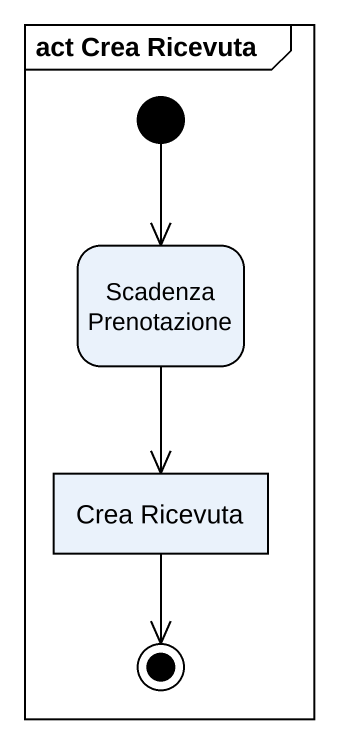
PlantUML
@startuml
mainframe act Crea Ricevuta
hide empty description
state "Scadenza Prenotazione" as Scadenza_Prenotazione
state "Crea Ricevuta" as Crea_Ricevuta <<object>>
[*] --> Scadenza_Prenotazione
Scadenza_Prenotazione --> Crea_Ricevuta
Crea_Ricevuta --> [*]
@enduml
